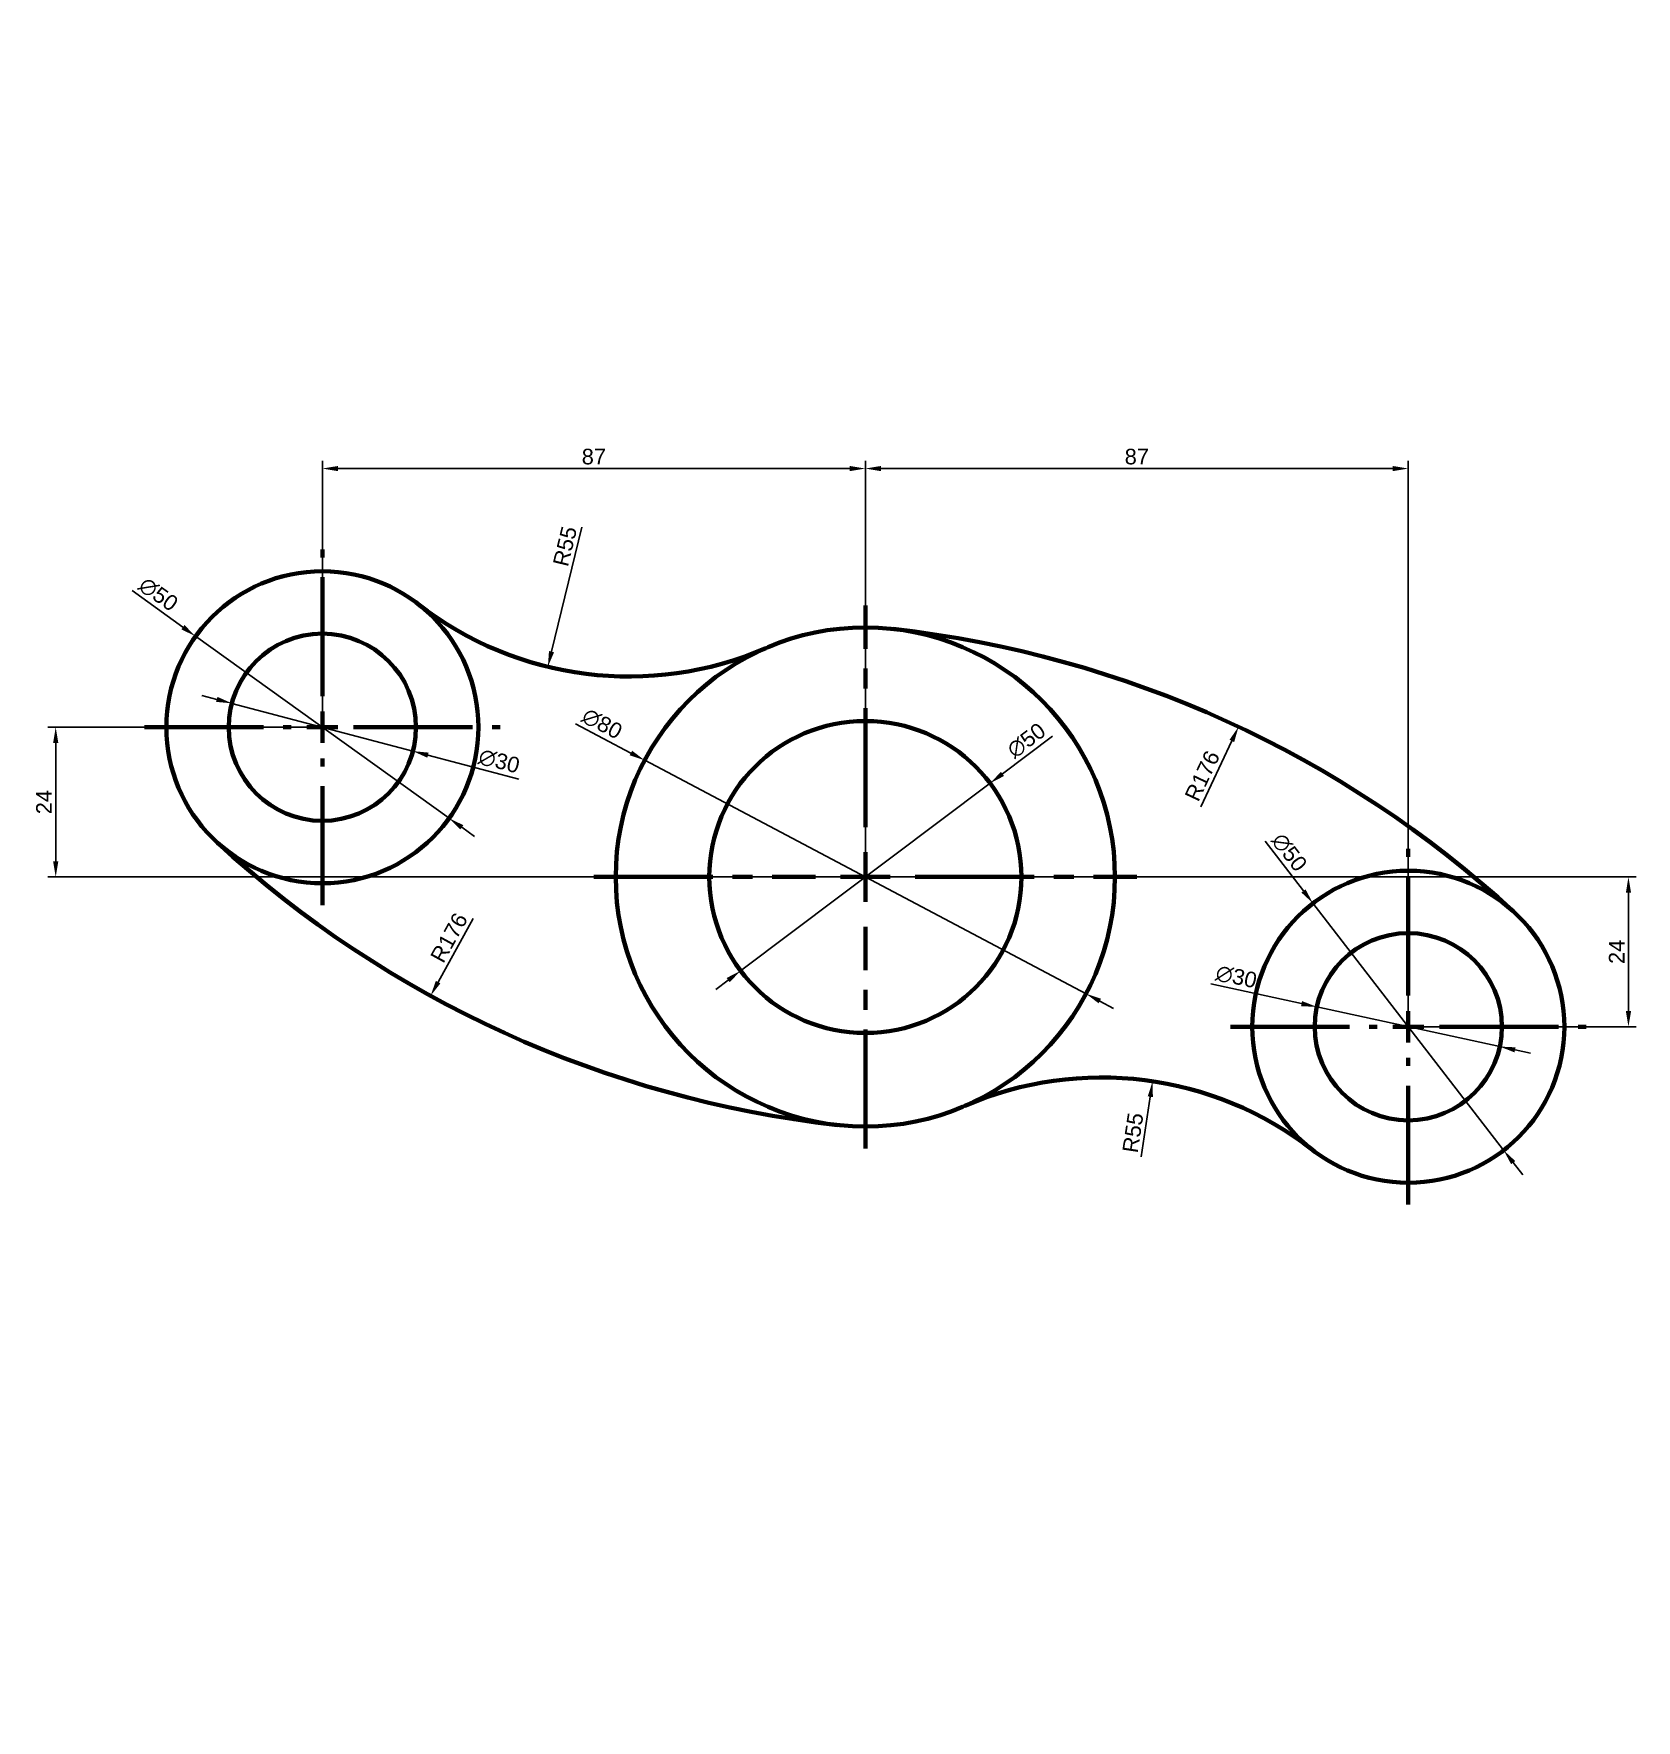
# Model space of a CAD drawing. Header units: millimetres. Extents: x 1 to 258, y 59 to 329.
import ezdxf

# ---------------------------------------------------------------- set-up
doc = ezdxf.new("R2010")
doc.units = ezdxf.units.MM
doc.linetypes.add('CENTER2', pattern=[28.575, 19.05, -3.175, 3.175, -3.175])
doc.styles.get("Standard").update_dxf_attribs({"font": 'arial.ttf'})
doc.dimstyles.new('ISO-25', dxfattribs={"dimtxt": 2.5, "dimasz": 2.5, "dimexe": 1.25, "dimexo": 0.625, "dimtad": 1, "dimtxsty": 'Standard', "dimcen": 2.5, "dimadec": 0, "dimazin": 0, "dimtfac": 1, "dimtmove": 0, "dimatfit": 3, "dimfxl": 1, "dimarcsym": 0})

# ---------------------------------------------------------------- blocks, each defined once
blk = doc.blocks.new('*U2')
at = {"color": 0, "linetype": 'CENTER2', "lineweight": 100, "transparency": 16777216}
for p, q in [((0, 5), (0, 28.5)), ((-28.5, 0), (-5, 0)), ((5, 0), (28.5, 0)), ((0, -28.5), (0, -5))]:
    blk.add_line(p, q, dxfattribs=at)
at = {"color": 0, "linetype": 'Continuous', "lineweight": 100, "transparency": 16777216}
for p, q in [((-2.5, 0), (2.5, 0)), ((0, -2.5), (0, 2.5))]:
    blk.add_line(p, q, dxfattribs=at)
blk = doc.blocks.new('*U3')
at = {"color": 0, "linetype": 'CENTER2', "lineweight": 100, "transparency": 16777216}
for p, q in [((0, 8), (0, 43.5)), ((-43.5, 0), (-8, 0)), ((8, 0), (43.5, 0)), ((0, -43.5), (0, -8))]:
    blk.add_line(p, q, dxfattribs=at)
at = {"color": 0, "linetype": 'Continuous', "lineweight": 100, "transparency": 16777216}
for p, q in [((0, -4), (0, 4)), ((-4, 0), (4, 0))]:
    blk.add_line(p, q, dxfattribs=at)
blk = doc.blocks.new('*U4')
at = {"color": 0, "linetype": 'CENTER2', "lineweight": 100, "transparency": 16777216}
for p, q in [((0, 5), (0, 28.5)), ((-28.5, 0), (-5, 0)), ((5, 0), (28.5, 0)), ((0, -28.5), (0, -5))]:
    blk.add_line(p, q, dxfattribs=at)
at = {"color": 0, "linetype": 'Continuous', "lineweight": 100, "transparency": 16777216}
for p, q in [((-2.5, 0), (2.5, 0)), ((0, -2.5), (0, 2.5))]:
    blk.add_line(p, q, dxfattribs=at)
blk = doc.blocks.new('*D5')
at = {"color": 0, "lineweight": -2, "transparency": 16777216}
for p, q in [((17.04, 239.99), (25.2, 234.13)), ((67.85, 203.52), (27.23, 232.67)), ((69.88, 202.07), (71.91, 200.61))]:
    blk.add_line(p, q, dxfattribs=at)
at = {"color": 0, "transparency": 16777216}
for points in [[(25.44, 234.47), (24.95, 233.79), (27.23, 232.67)], [(70.12, 202.4), (69.64, 201.73), (67.85, 203.52)]]:
    blk.add_solid(points, dxfattribs=at)
at = {"layer": 'Defpoints', "color": 0, "transparency": 16777216}
for p in [(27.23, 232.67), (67.85, 203.52)]:
    blk.add_point(p, dxfattribs=at)
at = {"color": 0, "transparency": 16777216, "insert": (21.25, 239.39), "char_height": 2.5, "attachment_point": 5, "rotation": 324.3372}
blk.add_mtext('∅50', dxfattribs=at)
blk = doc.blocks.new('*D6')
at = {"color": 0, "lineweight": -2, "transparency": 16777216}
for p, q in [((30.62, 222.57), (28.2, 223.21)), ((33.04, 221.93), (62.04, 214.27)), ((79, 209.78), (64.46, 213.63))]:
    blk.add_line(p, q, dxfattribs=at)
at = {"color": 0, "transparency": 16777216}
for points in [[(30.73, 222.97), (30.51, 222.17), (33.04, 221.93)], [(64.56, 214.03), (64.35, 213.22), (62.04, 214.27)]]:
    blk.add_solid(points, dxfattribs=at)
at = {"layer": 'Defpoints', "color": 0, "transparency": 16777216}
for p in [(33.04, 221.93), (62.04, 214.27)]:
    blk.add_point(p, dxfattribs=at)
at = {"color": 0, "transparency": 16777216, "insert": (75.86, 212.65), "char_height": 2.5, "attachment_point": 5, "rotation": 345.1938}
blk.add_mtext('∅30', dxfattribs=at)
blk = doc.blocks.new('*D7')
at = {"color": 0, "lineweight": -2, "transparency": 16777216}
blk.add_line((89.12, 250.17), (84.26, 230.22), dxfattribs=at)
at = {"color": 0, "transparency": 16777216}
blk.add_solid([(83.85, 230.32), (84.66, 230.12), (83.67, 227.79)], dxfattribs=at)
at = {"layer": 'Defpoints', "color": 0, "transparency": 16777216}
for p in [(96.68, 281.23), (83.67, 227.79)]:
    blk.add_point(p, dxfattribs=at)
at = {"color": 0, "transparency": 16777216, "insert": (86.42, 247.1), "char_height": 2.5, "attachment_point": 5, "rotation": 76.316}
blk.add_mtext('R55', dxfattribs=at)
blk = doc.blocks.new('*D8')
at = {"color": 0, "lineweight": -2, "transparency": 16777216}
blk.add_line((71.71, 187.47), (66.09, 177.25), dxfattribs=at)
at = {"color": 0, "transparency": 16777216}
blk.add_solid([(65.72, 177.45), (66.45, 177.05), (64.88, 175.06)], dxfattribs=at)
at = {"layer": 'Defpoints', "color": 0, "transparency": 16777216}
for p in [(149.75, 329.25), (64.88, 175.06)]:
    blk.add_point(p, dxfattribs=at)
at = {"color": 0, "transparency": 16777216, "insert": (67.84, 184.37), "char_height": 2.5, "attachment_point": 5, "rotation": 61.1692}
blk.add_mtext('R176', dxfattribs=at)
blk = doc.blocks.new('*D9')
at = {"color": 0, "lineweight": -2, "transparency": 16777216}
for p, q in [((88.1, 218.67), (96.97, 213.97)), ((169.9, 175.39), (99.18, 212.8)), ((172.11, 174.22), (174.32, 173.05))]:
    blk.add_line(p, q, dxfattribs=at)
at = {"color": 0, "transparency": 16777216}
for points in [[(97.17, 214.34), (96.78, 213.61), (99.18, 212.8)], [(172.3, 174.59), (171.91, 173.86), (169.9, 175.39)]]:
    blk.add_solid(points, dxfattribs=at)
at = {"layer": 'Defpoints', "color": 0, "transparency": 16777216}
for p in [(99.18, 212.8), (169.9, 175.39)]:
    blk.add_point(p, dxfattribs=at)
at = {"color": 0, "transparency": 16777216, "insert": (92.35, 218.65), "char_height": 2.5, "attachment_point": 5, "rotation": 332.1181}
blk.add_mtext('∅80', dxfattribs=at)
blk = doc.blocks.new('*D10')
at = {"color": 0, "lineweight": -2, "transparency": 16777216}
for p, q in [((164.55, 216.66), (156.52, 210.62)), ((114.56, 179.08), (154.52, 209.12)), ((112.56, 177.57), (110.56, 176.07))]:
    blk.add_line(p, q, dxfattribs=at)
at = {"color": 0, "transparency": 16777216}
for points in [[(156.27, 210.96), (156.77, 210.29), (154.52, 209.12)], [(112.31, 177.91), (112.81, 177.24), (114.56, 179.08)]]:
    blk.add_solid(points, dxfattribs=at)
at = {"layer": 'Defpoints', "color": 0, "transparency": 16777216}
for p in [(154.52, 209.12), (114.56, 179.08)]:
    blk.add_point(p, dxfattribs=at)
at = {"color": 0, "transparency": 16777216, "insert": (160.35, 215.97), "char_height": 2.5, "attachment_point": 5, "rotation": 36.9365}
blk.add_mtext('∅50', dxfattribs=at)
blk = doc.blocks.new('*D11')
at = {"color": 0, "lineweight": -2, "transparency": 16777216}
for p, q in [((198.6, 199.82), (204.74, 191.87)), ((236.81, 150.31), (206.26, 189.89)), ((238.34, 148.33), (239.87, 146.35))]:
    blk.add_line(p, q, dxfattribs=at)
at = {"color": 0, "transparency": 16777216}
for points in [[(205.07, 192.12), (204.41, 191.61), (206.26, 189.89)], [(238.67, 148.58), (238.01, 148.07), (236.81, 150.31)]]:
    blk.add_solid(points, dxfattribs=at)
at = {"layer": 'Defpoints', "color": 0, "transparency": 16777216}
for p in [(206.26, 189.89), (236.81, 150.31)]:
    blk.add_point(p, dxfattribs=at)
at = {"color": 0, "transparency": 16777216, "insert": (202.46, 198.04), "char_height": 2.5, "attachment_point": 5, "rotation": 307.6638}
blk.add_mtext('∅50', dxfattribs=at)
blk = doc.blocks.new('*D12')
at = {"color": 0, "lineweight": -2, "transparency": 16777216}
for p, q in [((189.87, 176.96), (204.44, 173.8)), ((236.2, 166.92), (206.88, 173.28)), ((238.64, 166.39), (241.09, 165.86))]:
    blk.add_line(p, q, dxfattribs=at)
at = {"color": 0, "transparency": 16777216}
for points in [[(204.52, 174.21), (204.35, 173.4), (206.88, 173.28)], [(238.73, 166.8), (238.55, 165.99), (236.2, 166.92)]]:
    blk.add_solid(points, dxfattribs=at)
at = {"layer": 'Defpoints', "color": 0, "transparency": 16777216}
for p in [(206.88, 173.28), (236.2, 166.92)]:
    blk.add_point(p, dxfattribs=at)
at = {"color": 0, "transparency": 16777216, "insert": (193.97, 178.09), "char_height": 2.5, "attachment_point": 5, "rotation": 347.7737}
blk.add_mtext('∅30', dxfattribs=at)
blk = doc.blocks.new('*D13')
at = {"color": 0, "lineweight": -2, "transparency": 16777216}
blk.add_line((178.75, 149.25), (180.2, 158.89), dxfattribs=at)
at = {"color": 0, "transparency": 16777216}
blk.add_solid([(179.79, 158.95), (180.61, 158.82), (180.57, 161.36)], dxfattribs=at)
at = {"layer": 'Defpoints', "color": 0, "transparency": 16777216}
for p in [(180.57, 161.36), (172.4, 106.97)]:
    blk.add_point(p, dxfattribs=at)
at = {"color": 0, "transparency": 16777216, "insert": (177.42, 153.11), "char_height": 2.5, "attachment_point": 5, "rotation": 81.4551}
blk.add_mtext('R55', dxfattribs=at)
blk = doc.blocks.new('*D15')
at = {"color": 0, "lineweight": -2, "transparency": 16777216}
for p, q in [((135.16, 194.1), (258.06, 194.1)), ((256.81, 172.6), (256.81, 191.6)), ((222.16, 170.1), (258.06, 170.1))]:
    blk.add_line(p, q, dxfattribs=at)
at = {"color": 0, "transparency": 16777216}
for points in [[(256.4, 191.6), (257.23, 191.6), (256.81, 194.1)], [(256.4, 172.6), (257.23, 172.6), (256.81, 170.1)]]:
    blk.add_solid(points, dxfattribs=at)
at = {"layer": 'Defpoints', "color": 0, "transparency": 16777216}
for p in [(134.54, 194.1), (256.81, 194.1), (221.54, 170.1)]:
    blk.add_point(p, dxfattribs=at)
at = {"color": 0, "transparency": 16777216, "insert": (254.93, 182.1), "char_height": 2.5, "attachment_point": 5, "rotation": 90}
blk.add_mtext('24', dxfattribs=at)
blk = doc.blocks.new('*D16')
at = {"color": 0, "lineweight": -2, "transparency": 16777216}
for p, q in [((134.54, 194.72), (134.54, 260.81)), ((137.04, 259.56), (219.04, 259.56)), ((221.54, 170.72), (221.54, 260.81))]:
    blk.add_line(p, q, dxfattribs=at)
at = {"color": 0, "transparency": 16777216}
for points in [[(137.04, 259.97), (137.04, 259.14), (134.54, 259.56)], [(219.04, 259.97), (219.04, 259.14), (221.54, 259.56)]]:
    blk.add_solid(points, dxfattribs=at)
at = {"layer": 'Defpoints', "color": 0, "transparency": 16777216}
for p in [(221.54, 259.56), (134.54, 194.1), (221.54, 170.1)]:
    blk.add_point(p, dxfattribs=at)
at = {"color": 0, "transparency": 16777216, "insert": (178.04, 261.46), "char_height": 2.5, "attachment_point": 5}
blk.add_mtext('87', dxfattribs=at)
blk = doc.blocks.new('*D17')
at = {"color": 0, "lineweight": -2, "transparency": 16777216}
for p, q in [((47.54, 218.72), (47.54, 260.81)), ((50.04, 259.56), (132.04, 259.56)), ((134.54, 194.72), (134.54, 260.81))]:
    blk.add_line(p, q, dxfattribs=at)
at = {"color": 0, "transparency": 16777216}
for points in [[(50.04, 259.97), (50.04, 259.14), (47.54, 259.56)], [(132.04, 259.97), (132.04, 259.14), (134.54, 259.56)]]:
    blk.add_solid(points, dxfattribs=at)
at = {"layer": 'Defpoints', "color": 0, "transparency": 16777216}
for p in [(134.54, 259.56), (47.54, 218.1), (134.54, 194.1)]:
    blk.add_point(p, dxfattribs=at)
at = {"color": 0, "transparency": 16777216, "insert": (91.04, 261.46), "char_height": 2.5, "attachment_point": 5}
blk.add_mtext('87', dxfattribs=at)
blk = doc.blocks.new('*D18')
at = {"color": 0, "lineweight": -2, "transparency": 16777216}
for p, q in [((46.91, 218.1), (3.56, 218.1)), ((4.81, 215.6), (4.81, 196.6)), ((133.91, 194.1), (3.56, 194.1))]:
    blk.add_line(p, q, dxfattribs=at)
at = {"color": 0, "transparency": 16777216}
for points in [[(4.4, 215.6), (5.23, 215.6), (4.81, 218.1)], [(4.4, 196.6), (5.23, 196.6), (4.81, 194.1)]]:
    blk.add_solid(points, dxfattribs=at)
at = {"layer": 'Defpoints', "color": 0, "transparency": 16777216}
for p in [(47.54, 218.1), (4.81, 194.1), (134.54, 194.1)]:
    blk.add_point(p, dxfattribs=at)
at = {"color": 0, "transparency": 16777216, "insert": (2.93, 206.1), "char_height": 2.5, "attachment_point": 5, "rotation": 90}
blk.add_mtext('24', dxfattribs=at)
blk = doc.blocks.new('*D19')
at = {"color": 0, "lineweight": -2, "transparency": 16777216}
blk.add_line((188.29, 205.36), (193.26, 215.91), dxfattribs=at)
at = {"color": 0, "transparency": 16777216}
blk.add_solid([(192.89, 216.09), (193.64, 215.73), (194.33, 218.17)], dxfattribs=at)
at = {"layer": 'Defpoints', "color": 0, "transparency": 16777216}
for p in [(194.33, 218.17), (119.33, 58.95)]:
    blk.add_point(p, dxfattribs=at)
at = {"color": 0, "transparency": 16777216, "insert": (188.53, 210.31), "char_height": 2.5, "attachment_point": 5, "rotation": 64.776}
blk.add_mtext('R176', dxfattribs=at)

msp = doc.modelspace()

# ---------------------------------------------------------------- linework, layer by layer
at = {"lineweight": 100}
for centre, radius in [((47.539, 218.099), 25), ((47.539, 218.099), 15), ((134.539, 194.099), 40), ((134.539, 194.099), 25), ((221.539, 170.099), 25), ((221.539, 170.099), 15)]:
    msp.add_circle(centre, radius, dxfattribs=at)
for centre, radius, start, end in [((96.678, 281.228), 55, 232.10329, 293.48662), ((119.326, 58.952), 176, 47.39765, 83.57751), ((149.752, 329.245), 176, 227.39765, 263.57751), ((172.4, 106.969), 55, 52.10329, 113.48662)]:
    msp.add_arc(centre, radius, start, end, dxfattribs=at)

# ---------------------------------------------------------------- block references
at = {"linetype": 'CENTER2', "lineweight": 100}
for name, p in [('*U2', (47.539, 218.099)), ('*U3', (134.539, 194.099)), ('*U4', (221.539, 170.099))]:
    msp.add_blockref(name, p, dxfattribs=at)

# ---------------------------------------------------------------- dimensions: what is measured, and where the dimension line sits
at = {"color": 240, "true_color": 0xed1f24}
for center, mpoint, picture, middle in [((149.752, 329.245), (64.88, 175.061), '*D8', (69.501, 183.455)), ((96.678, 281.228), (83.667, 227.79), '*D7', (88.259, 246.65)), ((119.326, 58.952), (194.33, 218.171), '*D19', (190.246, 209.502)), ((172.4, 106.969), (180.572, 161.359), '*D13', (179.291, 152.833))]:
    dim = msp.add_radius_dim(center=center, mpoint=mpoint, dimstyle='ISO-25', dxfattribs=at)
    dim.commit()
    dim.dimension.update_dxf_attribs({"geometry": picture, "text_midpoint": middle, "dimtype": 164})
for base, p1, p2, picture, middle in [((134.539, 259.556), (47.539, 218.099), (134.539, 194.099), '*D17', (91.039, 261.458)), ((221.539, 259.556), (134.539, 194.099), (221.539, 170.099), '*D16', (178.039, 261.458))]:
    dim = msp.add_linear_dim(base=base, p1=p1, p2=p2, dimstyle='ISO-25', dxfattribs=at)
    dim.commit()
    dim.dimension.update_dxf_attribs({"geometry": picture, "text_midpoint": middle})
for p1, p2, picture, middle in [((67.851, 203.523), (27.227, 232.674), '*D5', (20.101, 237.788)), ((33.037, 221.932), (62.041, 214.266), '*D6', (75.355, 210.746)), ((169.896, 175.393), (99.182, 212.805), '*D9', (91.429, 216.907)), ((236.199, 166.922), (206.879, 173.275), '*D12', (193.554, 176.163))]:
    dim = msp.add_diameter_dim_2p(p1=p1, p2=p2, dimstyle='ISO-25', dxfattribs=at)
    dim.commit()
    dim.dimension.update_dxf_attribs({"geometry": picture, "text_midpoint": middle, "dimtype": 163})
for p1, p2, picture, middle in [((114.556, 179.076), (154.522, 209.122), '*D10', (161.532, 214.393)), ((236.815, 150.309), (206.263, 189.889), '*D11', (200.904, 196.833))]:
    dim = msp.add_diameter_dim_2p(p1=p1, p2=p2, dimstyle='ISO-25', dxfattribs=at)
    dim.commit()
    dim.dimension.update_dxf_attribs({"geometry": picture, "text_midpoint": middle})
for base, p1, picture, middle in [((4.812, 194.099), (47.539, 218.099), '*D18', (4.812, 206.099)), ((256.812, 194.099), (221.539, 170.099), '*D15', (256.812, 182.099))]:
    dim = msp.add_linear_dim(base=base, p1=p1, p2=(134.539, 194.099), angle=90, dimstyle='ISO-25', dxfattribs=at)
    dim.commit()
    dim.dimension.update_dxf_attribs({"geometry": picture, "text_midpoint": middle, "dimtype": 160})

doc.saveas('drawing.dxf')
